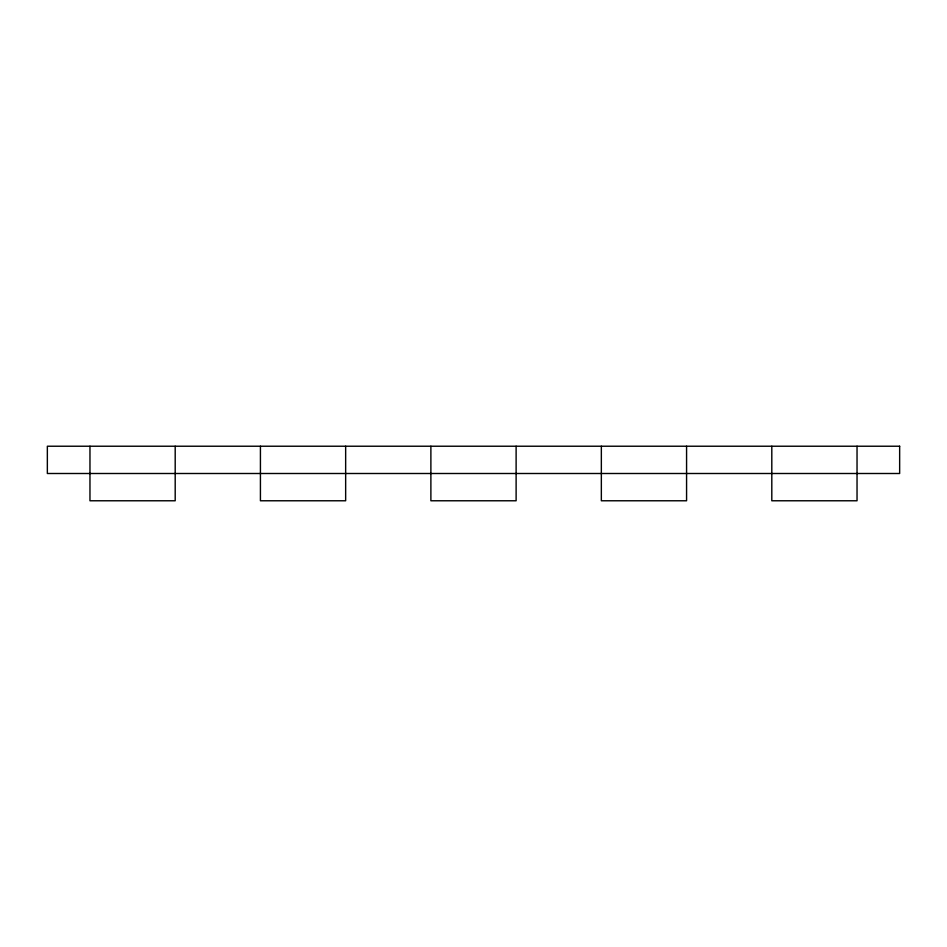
<?xml version="1.0" encoding="UTF-8"?>
<svg xmlns="http://www.w3.org/2000/svg" width="947" height="947" viewBox="0 0 947 947"><rect width="100%" height="100%" fill="white"/><g stroke="black" fill="none" stroke-linecap="round" stroke-linejoin="round"><path stroke-width="1.42" d="M857.035 446.226L857.035 500.774L771.805 500.774L771.805 446.226M686.575 446.226L686.575 500.774L601.345 500.774L601.345 446.226M516.115 446.226L516.115 500.774L430.885 500.774L430.885 446.226M345.655 446.226L345.655 500.774L260.425 500.774L260.425 446.226M175.195 446.226L175.195 500.774L89.965 500.774L89.965 446.226M899.65 446.226L47.35 446.226L47.35 473.5L899.65 473.5L899.65 446.226"/></g></svg>
